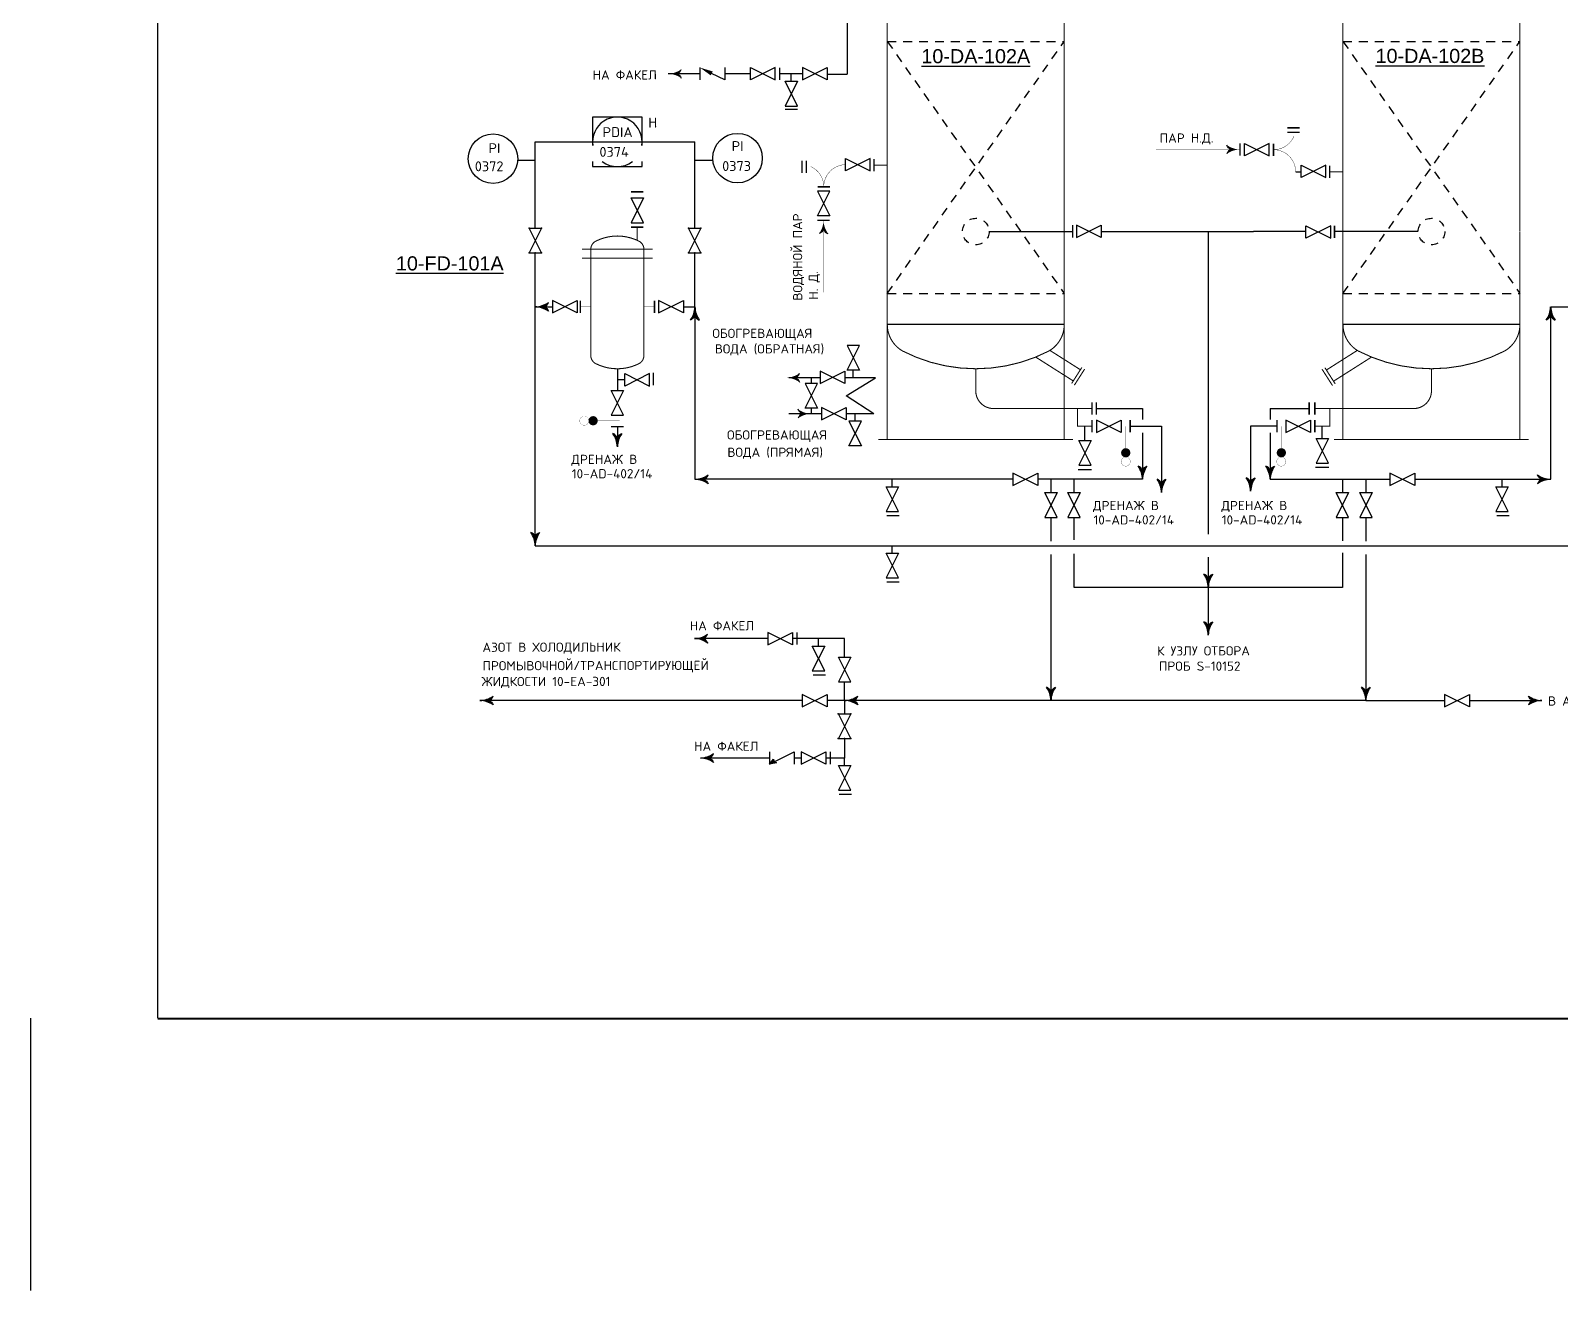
# Model space of a CAD drawing. Extents: x 273 to 369.6, y 155.2 to 188.3.
# Drawn here: x 272.95 to 294.56, y 155.17 to 172.97 of the extents above; entities that cross this region are included whole.
import ezdxf
from ezdxf.enums import TextEntityAlignment as Align

# ---------------------------------------------------------------- set-up
doc = ezdxf.new("R2010")
doc.units = 0
for name, pattern in [('DASH', [0.15625, 0.09375, -0.0625]), ('DASHED', [0.1875, 0.125, -0.0625]), ('HIDDEN', [0.125, 0.0625, -0.0625])]:
    doc.linetypes.add(name, pattern=pattern)
doc.layers.get('0').update_dxf_attribs({"linetype": 'CONTINUOUS'})
for name, color, linetype in [('IN-ATTRIBS', 7, 'CONTINUOUS'), ('IN-DIM', 163, 'CONTINUOUS'), ('IN-EQUIPMENT', 7, 'CONTINUOUS'), ('IN-INST-TAP', 7, 'CONTINUOUS'), ('IN-MIN-PROC', 7, 'CONTINUOUS'), ('IN-TEXT', 51, 'CONTINUOUS')]:
    doc.layers.add(name, color=color, linetype=linetype)
doc.styles.add('HELV', font='HELV', dxfattribs={"height": 0.15})
doc.styles.add('S1', font='SIMPLEX.shx')
doc.styles.add('SIMPLEX', font='SIMPLEX')

# ---------------------------------------------------------------- blocks, each defined once
blk = doc.blocks.new('VALVTEXT')
at = {"layer": 'IN-ATTRIBS'}
for p in [(0, 0.0625), (0, 0), (0.25, 0.0625), (0.25, 0), (0, -0.0625), (0.25, -0.0625)]:
    blk.add_point(p, dxfattribs=at)
at = {"layer": 'IN-ATTRIBS', "style": 'S1', "flags": 1}
for tag, p in [('IDNUM', (0.125, 0.5625)), ('DWGNO', (0.125, 0.4375)), ('FILENO', (0.125, 0.3125))]:
    blk.add_attdef(tag, text='', height=0.1, dxfattribs=at).set_placement(p, align=Align.CENTER)
at = {"layer": 'IN-ATTRIBS', "style": 'S1'}
for tag, p in [('MODE', (0.125, 0.078125)), ('SIZE', (0.125, -0.1875))]:
    blk.add_attdef(tag, text='', height=0.1, dxfattribs=at).set_placement(p, align=Align.CENTER)

msp = doc.modelspace()

# ---------------------------------------------------------------- hatches: boundary and pattern name
h = msp.add_hatch()
h.set_pattern_fill('ANSI31', color=2, scale=0.00014, style=0)
h.set_pattern_definition([(45, (336.606451217, 156.519063803), (-1.2374368671e-05, 1.2374368671e-05), [])])
h.paths.add_polyline_path([(283.459, 162.636), (283.492, 162.619), (283.391, 162.601), (283.45, 162.674)])

# ---------------------------------------------------------------- linework, layer by layer
at = {"color": 6}
for p, q in [((274.75, 159.013), (274.75, 184.265)), ((274.75, 159.013), (352.218, 159.013, -0.005)), ((274.75, 159.002), (352.234, 159.002))]:
    msp.add_line(p, q, dxfattribs=at)
at = {"color": 2}
for p, q in [((282.41, 172.443), (282.41, 172.268)), ((283.699, 172.25), (283.699, 172.356)), ((283.79, 171.853), (283.616, 171.853)), ((281.753, 167.957), (281.753, 168.13)), ((284.575, 168.061), (284.575, 168.167)), ((281.349, 168.032), (281.243, 168.032)), ((284.602, 167.447), (284.602, 167.552)), ((287.848, 167.174), (287.848, 167.376)), ((291.201, 167.203), (291.201, 167.376)), ((285.127, 166.52), (285.127, 166.626)), ((287.751, 166.767), (287.939, 166.767)), ((291.104, 166.796), (291.292, 166.796)), ((293.741, 166.52), (293.741, 166.626)), ((285.051, 166.116), (285.225, 166.116)), ((293.666, 166.116), (293.839, 166.116)), ((285.127, 165.583), (285.127, 165.688)), ((285.051, 165.179), (285.225, 165.179)), ((284.085, 164.27), (284.085, 164.376)), ((284.009, 163.866), (284.183, 163.866)), ((283.391, 162.776), (283.391, 162.601)), ((283.391, 162.601), (283.741, 162.776)), ((283.741, 162.776), (283.741, 162.601)), ((283.391, 162.601), (283.45, 162.674)), ((283.492, 162.619), (283.391, 162.601)), ((283.45, 162.674), (283.459, 162.636)), ((283.459, 162.636), (283.492, 162.619)), ((284.452, 162.583), (284.452, 162.688)), ((284.377, 162.179), (284.55, 162.179))]:
    msp.add_line(p, q, dxfattribs=at)
at = {"linetype": 'CONTINUOUS'}
msp.add_line((280.893, 171.394), (281.593, 171.394), dxfattribs=at)
at = {"color": 5}
for p, q in [((290.825, 170.97), (290.901, 170.97)), ((283.983, 167.632), (283.983, 167.552)), ((291.816, 163.501), (292.929, 163.501)), ((293.279, 163.501), (294.302, 163.501))]:
    msp.add_line(p, q, dxfattribs=at)
at = {"color": 5, "linetype": 'CONTINUOUS'}
for p, q in [((284.107, 168.061), (283.664, 168.061)), ((283.983, 168.061), (283.983, 167.982)), ((284.108, 168.061), (284.038, 168.061)), ((284.888, 168.061), (284.458, 168.061)), ((284.477, 167.805), (284.888, 168.061)), ((284.866, 167.552), (284.477, 167.805)), ((284.128, 167.552), (283.664, 167.552)), ((284.866, 167.552), (284.476, 167.552))]:
    msp.add_line(p, q, dxfattribs=at)
at = {"color": 2}
for points, const_width in [([(283.535, 172.443), (283.535, 172.268)], 0.021), ([(290.883, 171.591), (290.708, 171.591)], 0.021), ([(290.039, 171.199), (290.039, 171.374)], 0.021), ([(290.512, 171.195), (290.512, 171.37)], 0.021), ([(290.883, 171.528), (290.708, 171.528)], 0.021), ([(283.851, 171.13), (283.851, 170.955)], 0.021), ([(283.913, 171.13), (283.913, 170.955)], 0.021), ([(284.247, 170.759), (284.072, 170.759)], 0.021), ([(281.437, 170.688), (281.612, 170.688)], 0.021), ([(284.243, 170.286), (284.068, 170.286)], 0.021), ([(288.01, 167.713), (288.01, 167.538)], 0.021), ([(291.016, 167.713), (291.016, 167.538)], 0.021), ([(288.424, 167.063), (288.424, 167.376)], 0.005), ([(288.487, 167.463), (288.487, 167.288)], 0.021), ([(290.56, 167.463), (290.56, 167.288)], 0.021), ([(290.622, 167.063), (290.622, 167.376)], 0.005), ([(283.78, 164.463), (283.78, 164.288)], 0.021), ([(284.252, 162.776), (284.252, 162.601)], 0.021)]:
    msp.add_lwpolyline(points, dxfattribs=dict(at, const_width=const_width))
msp.add_lwpolyline([(282.76, 172.443), (282.76, 172.268), (282.575, 172.361)], dxfattribs=at)
for points in [[(283.473, 172.443), (283.123, 172.268), (283.123, 172.443), (283.473, 172.268)], [(283.787, 171.9), (283.612, 172.25), (283.787, 172.25), (283.612, 171.9)], [(283.859, 172.268), (284.209, 172.443), (284.209, 172.268), (283.859, 172.443)], [(290.45, 171.37), (290.1, 171.195), (290.1, 171.37), (290.45, 171.195)], [(284.814, 171.158), (284.464, 170.983), (284.464, 171.158), (284.814, 170.983)], [(291.251, 171.065), (290.901, 170.89), (290.901, 171.065), (291.251, 170.89)], [(281.612, 170.251), (281.437, 170.601), (281.612, 170.601), (281.437, 170.251)], [(284.072, 170.697), (284.247, 170.347), (284.072, 170.347), (284.247, 170.697)], [(280.171, 169.826), (279.996, 170.176), (280.171, 170.176), (279.996, 169.826)], [(282.424, 169.826), (282.249, 170.176), (282.424, 170.176), (282.249, 169.826)], [(287.729, 170.042), (288.079, 170.217), (288.079, 170.042), (287.729, 170.217)], [(291.32, 170.209), (290.97, 170.034), (290.97, 170.209), (291.32, 170.034)], [(280.325, 168.976), (280.675, 169.151), (280.675, 168.976), (280.325, 169.151)], [(281.826, 168.976), (282.176, 169.151), (282.176, 168.976), (281.826, 169.151)], [(284.488, 168.517), (284.663, 168.167), (284.488, 168.167), (284.663, 168.517)], [(284.108, 167.978), (284.458, 168.153), (284.458, 167.978), (284.108, 168.153)], [(281.699, 168.119), (281.349, 167.944), (281.349, 168.119), (281.699, 167.944)], [(283.896, 167.982), (284.071, 167.632), (283.896, 167.632), (284.071, 167.982)], [(284.126, 167.467), (284.476, 167.642), (284.476, 167.467), (284.126, 167.642)], [(284.515, 167.447), (284.69, 167.097), (284.515, 167.097), (284.69, 167.447)], [(288.012, 167.288), (288.362, 167.463), (288.362, 167.288), (288.012, 167.463)], [(290.685, 167.288), (291.035, 167.463), (291.035, 167.288), (290.685, 167.463)], [(287.936, 167.174), (287.761, 166.824), (287.936, 166.824), (287.761, 167.174)], [(291.288, 167.203), (291.113, 166.853), (291.288, 166.853), (291.113, 167.203)], [(286.831, 166.538), (287.181, 166.713), (287.181, 166.538), (286.831, 166.713)], [(292.156, 166.538), (292.506, 166.713), (292.506, 166.538), (292.156, 166.713)], [(285.214, 166.17), (285.039, 166.52), (285.214, 166.52), (285.039, 166.17)], [(287.456, 166.088), (287.281, 166.438), (287.456, 166.438), (287.281, 166.088)], [(287.783, 166.088), (287.608, 166.438), (287.783, 166.438), (287.608, 166.088)], [(291.573, 166.088), (291.398, 166.438), (291.573, 166.438), (291.398, 166.088)], [(291.904, 166.088), (291.729, 166.438), (291.904, 166.438), (291.729, 166.088)], [(293.828, 166.17), (293.653, 166.52), (293.828, 166.52), (293.653, 166.17)], [(285.214, 165.233), (285.039, 165.583), (285.214, 165.583), (285.039, 165.233)], [(283.367, 164.288), (283.717, 164.463), (283.717, 164.288), (283.367, 164.463)], [(284.172, 163.92), (283.997, 164.27), (284.172, 164.27), (283.997, 163.92)], [(284.54, 163.763), (284.365, 164.113), (284.54, 164.113), (284.365, 163.763)], [(283.856, 163.413), (284.206, 163.588), (284.206, 163.413), (283.856, 163.588)], [(292.929, 163.413), (293.279, 163.588), (293.279, 163.413), (292.929, 163.588)], [(284.54, 162.963), (284.365, 163.313), (284.54, 163.313), (284.365, 162.963)], [(283.84, 162.601), (284.19, 162.776), (284.19, 162.601), (283.84, 162.776)], [(284.54, 162.233), (284.365, 162.583), (284.54, 162.583), (284.365, 162.233)]]:
    msp.add_lwpolyline(points, close=True, dxfattribs=at)
for points in [[(281.593, 171.34), (281.593, 171.744), (280.893, 171.744), (280.893, 171.34)], [(280.893, 171.116), (280.893, 171.044), (281.593, 171.044), (281.593, 171.116)]]:
    msp.add_lwpolyline(points)
at = {"color": 5}
for points in [[(289.914, 171.286, -0.206864), (289.852, 171.349, -0.206864)], [(289.914, 171.286, 0.206864), (289.852, 171.224, 0.206864)], [(283.753, 168.061, 0.206864), (283.815, 168.124, 0.206864)], [(283.753, 168.061, -0.206864), (283.815, 167.999, -0.206864)], [(283.858, 167.552, -0.206864), (283.796, 167.615, -0.206864)], [(283.858, 167.552, 0.206864), (283.796, 167.49, 0.206864)]]:
    msp.add_lwpolyline(points, format="xyb", dxfattribs=at)
at = {"color": 6}
for points, const_width in [([(281.437, 170.188), (281.612, 170.188)], 0.021), ([(281.525, 170.001), (281.525, 170.188)], 0.015)]:
    msp.add_lwpolyline(points, dxfattribs=dict(at, const_width=const_width))
for points in [[(294.427, 169.063, 0.150368), (294.49, 168.876, 0.150368)], [(294.427, 168.938, -0.206864), (294.365, 168.876, -0.206864)], [(294.427, 168.938, 0.206864), (294.49, 168.876, 0.206864)]]:
    msp.add_lwpolyline(points, format="xyb")
at = {"color": 2}
for points, const_width in [([(288.457, 167.001, -1), (288.392, 167.001, -1)], 0.065), ([(290.655, 167.001, -1), (290.59, 167.001, -1)], 0.065), ([(288.488, 166.876, -1), (288.36, 166.876, -1)], 0.0025), ([(290.686, 166.876, -1), (290.558, 166.876, -1)], 0.0025)]:
    msp.add_lwpolyline(points, format="xyb", close=True, dxfattribs=dict(at, const_width=const_width))
at = {"color": 3}
for points in [[(290.465, 166.751, 0.206864), (290.402, 166.813, 0.206864)], [(290.465, 166.751, -0.206864), (290.527, 166.813, -0.206864)]]:
    msp.add_lwpolyline(points, format="xyb", dxfattribs=at)
for centre in [(279.487, 171.156), (282.941, 171.164)]:
    msp.add_circle(centre, 0.35)
for centre, radius, start, end in [((282.669, 171.96), 0.35, 90, 90), ((281.243, 171.394), 0.35, 351.1529, 188.8471), ((281.243, 171.394), 0.35, 232.6037, 307.3963), ((294.091, 169.071), 0.336, 324.4623, 358.6678)]:
    msp.add_arc(centre, radius, start, end)
at = {"color": 2}
msp.add_solid([(282.591, 172.388), (282.41, 172.443), (282.56, 172.334)], dxfattribs=at)
at = {"color": 5}
for points in [[(289.886, 171.327), (289.86, 171.332), (289.852, 171.349)], [(289.886, 171.245), (289.86, 171.24), (289.852, 171.224)], [(289.999, 171.289), (289.898, 171.294), (289.96, 171.297), (289.883, 171.305)], [(289.999, 171.283), (289.898, 171.278), (289.96, 171.275), (289.883, 171.267)], [(283.782, 168.102), (283.807, 168.107), (283.815, 168.124)], [(283.628, 168.061), (283.753, 168.061), (283.668, 168.064), (283.769, 168.069)], [(283.628, 168.061), (283.753, 168.061), (283.668, 168.058), (283.769, 168.053)], [(283.668, 168.064), (283.769, 168.069), (283.707, 168.072), (283.784, 168.08)], [(283.668, 168.058), (283.769, 168.053), (283.707, 168.05), (283.784, 168.042)], [(283.707, 168.072), (283.784, 168.08), (283.745, 168.085), (283.797, 168.093)], [(283.707, 168.05), (283.784, 168.042), (283.745, 168.037), (283.797, 168.03)], [(283.745, 168.085), (283.797, 168.093), (283.782, 168.102), (283.807, 168.107)], [(283.745, 168.037), (283.797, 168.03), (283.782, 168.02), (283.807, 168.015)], [(283.782, 168.02), (283.807, 168.015), (283.815, 167.999)], [(283.83, 167.594), (283.804, 167.599), (283.796, 167.615)], [(283.83, 167.511), (283.804, 167.506), (283.796, 167.49)], [(283.866, 167.577), (283.814, 167.584), (283.83, 167.594), (283.804, 167.599)], [(283.866, 167.528), (283.814, 167.521), (283.83, 167.511), (283.804, 167.506)], [(283.904, 167.564), (283.827, 167.571), (283.866, 167.577), (283.814, 167.584)], [(283.904, 167.541), (283.827, 167.534), (283.866, 167.528), (283.814, 167.521)], [(283.943, 167.556), (283.842, 167.561), (283.904, 167.564), (283.827, 167.571)], [(283.943, 167.549), (283.842, 167.544), (283.904, 167.541), (283.827, 167.534)], [(283.983, 167.552), (283.858, 167.552), (283.943, 167.556), (283.842, 167.561)], [(283.983, 167.552), (283.858, 167.552), (283.943, 167.549), (283.842, 167.544)], [(282.485, 164.417), (282.511, 164.422), (282.519, 164.438)]]:
    msp.add_solid(points, dxfattribs=at)
for points in [[(290.039, 171.286), (289.914, 171.286), (289.999, 171.289), (289.898, 171.294)], [(290.039, 171.286), (289.914, 171.286), (289.999, 171.283), (289.898, 171.278)], [(294.424, 169.023), (294.419, 168.922), (294.416, 168.984), (294.408, 168.907)], [(294.427, 169.063), (294.427, 168.938), (294.424, 169.023), (294.419, 168.922)], [(294.427, 169.063), (294.427, 168.938), (294.43, 169.023), (294.435, 168.922)], [(294.43, 169.023), (294.435, 168.922), (294.438, 168.984), (294.446, 168.907)], [(294.386, 168.91), (294.381, 168.884), (294.365, 168.876)], [(294.403, 168.946), (294.396, 168.894), (294.386, 168.91), (294.381, 168.884)], [(294.416, 168.984), (294.408, 168.907), (294.403, 168.946), (294.396, 168.894)], [(294.438, 168.984), (294.446, 168.907), (294.451, 168.946), (294.458, 168.894)], [(294.451, 168.946), (294.458, 168.894), (294.468, 168.91), (294.473, 168.884)], [(294.468, 168.91), (294.473, 168.884), (294.49, 168.876)]]:
    msp.add_solid(points)
at = {"color": 3}
for points in [[(290.423, 166.779), (290.418, 166.805), (290.402, 166.813)], [(290.44, 166.743), (290.433, 166.795), (290.423, 166.779), (290.418, 166.805)], [(290.489, 166.743), (290.496, 166.795), (290.506, 166.779), (290.511, 166.805)], [(290.506, 166.779), (290.511, 166.805), (290.527, 166.813)]]:
    msp.add_solid(points, dxfattribs=at)
at = {"layer": 'IN-DIM', "color": 7, "linetype": 'CONTINUOUS'}
for p, q in [((287.694, 166.26), (287.694, 166.266)), ((291.487, 166.266), (291.487, 166.26))]:
    msp.add_line(p, q, dxfattribs=at)
at = {"layer": 'IN-EQUIPMENT', "color": 7, "linetype": 'DASHED'}
for p, q in [((285.056, 172.813), (287.556, 172.813)), ((285.056, 169.251), (287.556, 172.813)), ((285.056, 172.813), (287.556, 169.251)), ((291.493, 172.813), (293.993, 172.813)), ((291.493, 172.813), (293.993, 169.251)), ((291.493, 169.251), (293.993, 172.813)), ((285.056, 169.251), (287.556, 169.251)), ((291.493, 169.251), (293.993, 169.251))]:
    msp.add_line(p, q, dxfattribs=at)
at = {"layer": 'IN-EQUIPMENT', "color": 6}
for p, q in [((286.493, 170.126), (287.675, 170.126)), ((291.493, 170.126), (291.374, 170.126)), ((287.556, 168.813), (285.056, 168.813)), ((293.993, 168.813), (291.493, 168.813))]:
    msp.add_line(p, q, dxfattribs=at)
at = {"layer": 'IN-EQUIPMENT', "color": 7}
for p, q in [((286.493, 170.126), (287.675, 170.126)), ((292.556, 170.126), (291.495, 170.126))]:
    msp.add_line(p, q, dxfattribs=at)
at = {"layer": 'IN-EQUIPMENT', "color": 2}
for p, q in [((281.331, 167.53), (281.156, 167.88)), ((281.331, 167.88), (281.156, 167.53)), ((281.156, 167.88), (281.331, 167.88)), ((281.156, 167.53), (281.331, 167.53)), ((281.156, 167.374), (281.331, 167.374))]:
    msp.add_line(p, q, dxfattribs=at)
at = {"layer": 'IN-EQUIPMENT', "color": 6, "const_width": 0.015}
for points in [[(285.056, 173.313), (285.056, 168.813, 0.290573)], [(287.556, 168.813), (287.556, 173.313, 0.295132)], [(291.493, 173.313), (291.493, 168.813, 0.290573)], [(281.618, 169.876, 0.267949), (281.554, 169.988, 0.242718), (280.933, 169.988, 0.267949), (280.868, 169.876)], [(280.868, 169.876), (280.868, 168.376, 0.267949)], [(285.056, 168.813, 0.267949), (285.272, 168.439, 0.242718), (287.34, 168.439, 0.267949), (287.556, 168.813)], [(291.493, 168.813, 0.267949), (291.709, 168.439, 0.242718), (293.777, 168.439, 0.267949), (293.993, 168.813)], [(280.868, 168.376, 0.267949), (280.933, 168.263, 0.242718), (281.554, 168.263, 0.267949), (281.618, 168.376)], [(286.306, 168.188), (286.306, 167.876, 0.414214), (286.556, 167.626), (287.556, 167.626)], [(292.743, 168.188), (292.743, 167.876, -0.414214), (292.493, 167.626), (291.493, 167.626)]]:
    msp.add_lwpolyline(points, format="xyb", dxfattribs=at)
at = {"layer": 'IN-EQUIPMENT', "color": 6}
for points, const_width in [([(293.993, 170.127), (293.993, 173.313)], 0.015), ([(284.868, 170.976), (284.868, 171.151)], 0.021), ([(285.056, 171.063), (284.868, 171.063)], 0.015), ([(291.306, 170.882), (291.306, 171.057)], 0.021), ([(291.493, 170.969), (291.306, 170.969)], 0.015), ([(287.675, 170.217), (287.675, 170.042)], 0.021), ([(291.374, 170.034), (291.374, 170.209)], 0.021), ([(293.993, 168.813), (293.993, 170.119)], 0.015), ([(280.743, 169.876), (281.743, 169.876)], 0.015), ([(281.618, 168.376), (281.618, 169.876)], 0.015), ([(280.743, 169.751), (281.743, 169.751)], 0.015), ([(280.721, 169.151), (280.721, 168.976)], 0.021), ([(280.721, 169.063), (280.868, 169.063)], 0.005), ([(281.618, 169.063), (281.768, 169.063)], 0.005), ([(281.768, 168.977), (281.768, 169.152)], 0.021), ([(285.056, 168.813), (285.056, 167.188)], 0.015), ([(287.556, 168.813), (287.556, 167.188)], 0.015), ([(291.493, 168.813), (291.493, 167.188)], 0.015), ([(293.993, 168.813), (293.993, 167.188)], 0.015), ([(287.551, 168.322), (287.556, 168.319)], 0.015), ([(287.556, 168.319), (287.784, 168.174)], 0.015), ([(287.805, 168.207), (287.66, 167.979)], 0.015), ([(287.845, 168.185), (287.698, 167.955)], 0.015), ([(291.198, 168.181), (291.345, 167.951)], 0.015), ([(291.238, 168.203), (291.383, 167.975)], 0.015), ([(291.493, 168.319), (291.259, 168.17)], 0.015), ([(291.498, 168.322), (291.493, 168.319)], 0.015), ([(287.556, 168.097), (287.683, 168.016)], 0.015), ([(291.493, 168.097), (291.36, 168.012)], 0.015), ([(287.947, 167.713), (287.947, 167.538)], 0.021), ([(291.096, 167.713), (291.096, 167.538)], 0.021), ([(287.556, 167.626), (287.947, 167.626)], 0.015), ([(287.743, 167.626), (287.743, 167.376), (287.949, 167.376)], 0.015), ([(291.493, 167.626), (291.096, 167.626)], 0.015), ([(291.306, 167.626), (291.306, 167.376), (291.096, 167.376)], 0.015), ([(287.949, 167.463), (287.949, 167.288)], 0.021), ([(291.096, 167.463), (291.096, 167.288)], 0.021), ([(284.931, 167.188), (287.681, 167.188)], 0.015), ([(291.368, 167.188), (294.118, 167.188)], 0.015)]:
    msp.add_lwpolyline(points, dxfattribs=dict(at, const_width=const_width))
at = {"layer": 'IN-EQUIPMENT', "color": 6, "linetype": 'HIDDEN', "const_width": 0.015}
for points in [[(287.153, 168.353), (287.557, 168.096)], [(287.354, 168.447), (287.551, 168.322)], [(291.896, 168.353), (291.492, 168.096)], [(291.695, 168.447), (291.498, 168.322)]]:
    msp.add_lwpolyline(points, dxfattribs=at)
at = {"layer": 'IN-EQUIPMENT', "color": 2}
for points, const_width in [([(280.776, 167.517, 1), (280.776, 167.39, 1)], 0.0025), ([(280.901, 167.486, 1), (280.901, 167.421, 1)], 0.065)]:
    msp.add_lwpolyline(points, format="xyb", close=True, dxfattribs=dict(at, const_width=const_width))
at = {"layer": 'IN-EQUIPMENT', "color": 2, "const_width": 0.005}
msp.add_lwpolyline([(280.964, 167.453), (281.276, 167.453)], dxfattribs=at)
at = {"layer": 'IN-EQUIPMENT', "color": 7, "linetype": 'HIDDEN'}
for centre in [(286.306, 170.126), (292.743, 170.126)]:
    msp.add_circle(centre, 0.188, dxfattribs=at)
at = {"layer": 'IN-INST-TAP', "color": 7}
for p, q in [((279.833, 171.133), (280.083, 171.133)), ((282.337, 171.133), (282.587, 171.133))]:
    msp.add_line(p, q, dxfattribs=at)
at = {"layer": 'IN-MIN-PROC', "color": 5}
for p, q in [((284.49, 173.938), (284.49, 172.352)), ((282.41, 172.356), (281.96, 172.356)), ((282.923, 172.356), (282.76, 172.356)), ((283.123, 172.356), (282.923, 172.356)), ((283.744, 172.356), (283.535, 172.356)), ((283.859, 172.356), (283.745, 172.356)), ((284.222, 172.352), (284.49, 172.352)), ((288.079, 170.126), (290.228, 170.126)), ((289.59, 170.126), (289.59, 165.849)), ((290.97, 170.126), (290.228, 170.126)), ((281.243, 168.188), (281.243, 167.88)), ((281.243, 167.374), (281.243, 167.085)), ((288.487, 167.376), (288.929, 167.376)), ((288.929, 167.376), (288.929, 166.459)), ((290.56, 167.376), (290.189, 167.376)), ((290.189, 167.376), (290.189, 166.459)), ((287.368, 166.626), (287.368, 166.438)), ((287.694, 166.438), (287.694, 166.617)), ((291.487, 166.624), (291.487, 166.438)), ((291.816, 166.626), (291.816, 166.438)), ((287.368, 166.088), (287.368, 165.751)), ((287.694, 165.773), (287.694, 166.088)), ((291.487, 166.088), (291.487, 165.759)), ((291.816, 166.088), (291.816, 165.751)), ((287.368, 165.563), (287.368, 163.501)), ((287.694, 165.098), (287.694, 165.575)), ((291.487, 165.589), (291.487, 165.098)), ((291.816, 165.563), (291.816, 163.501)), ((289.59, 165.527), (289.59, 164.551)), ((291.487, 165.098), (287.694, 165.098)), ((283.367, 164.376), (282.332, 164.376)), ((284.452, 164.376), (283.717, 164.376)), ((284.452, 164.113), (284.452, 164.376)), ((284.452, 163.501), (284.452, 163.763)), ((283.856, 163.501), (279.303, 163.501)), ((283.856, 163.501), (283.118, 163.501)), ((283.856, 163.501), (283.577, 163.501)), ((291.816, 163.501), (284.206, 163.501)), ((284.452, 163.501), (284.206, 163.501)), ((284.452, 163.501), (284.452, 163.313)), ((284.452, 162.963), (284.452, 162.688)), ((283.391, 162.688), (282.416, 162.688)), ((283.84, 162.688), (283.741, 162.688)), ((284.452, 162.688), (284.19, 162.688))]:
    msp.add_line(p, q, dxfattribs=at)
at = {"layer": 'IN-MIN-PROC', "color": 7}
for p, q in [((280.083, 171.396), (280.893, 171.396)), ((280.083, 170.176), (280.083, 171.396)), ((281.593, 171.396), (282.337, 171.396)), ((282.337, 170.176), (282.337, 171.396)), ((280.083, 169.063), (280.083, 169.826)), ((282.337, 169.063), (282.337, 169.826))]:
    msp.add_line(p, q, dxfattribs=at)
at = {"layer": 'IN-MIN-PROC', "color": 3}
for p, q in [((280.083, 165.813), (280.083, 169.063)), ((280.083, 169.063), (280.325, 169.063)), ((282.176, 169.063), (282.339, 169.063)), ((294.427, 169.063), (296.805, 169.063)), ((282.339, 168.938), (282.339, 166.626)), ((294.427, 166.626), (294.427, 168.938)), ((288.01, 167.626), (288.662, 167.626)), ((288.662, 167.626), (288.662, 167.469)), ((290.465, 167.626), (291.016, 167.626)), ((290.465, 167.626), (290.465, 167.469)), ((288.662, 167.282), (288.662, 166.751)), ((290.465, 167.282), (290.465, 166.751)), ((286.831, 166.626), (282.464, 166.626)), ((288.662, 166.626), (287.181, 166.626)), ((290.465, 166.626), (291.816, 166.626)), ((291.816, 166.626), (292.156, 166.626)), ((292.506, 166.626), (294.427, 166.626)), ((280.083, 165.688), (298.251, 165.688))]:
    msp.add_line(p, q, dxfattribs=at)
at = {"layer": 'IN-MIN-PROC', "color": 7, "linetype": 'CONTINUOUS'}
msp.add_line((272.955, 159.015), (272.955, 155.167), dxfattribs=at)
at = {"layer": 'IN-MIN-PROC', "color": 5}
for points in [[(282.085, 172.356, 0.206864), (282.147, 172.418, 0.206864)], [(282.085, 172.356, -0.206864), (282.147, 172.293, -0.206864)], [(284.156, 170.161, -0.206864), (284.093, 170.099, -0.206864)], [(284.156, 170.161, 0.206864), (284.218, 170.099, 0.206864)], [(281.243, 167.21, 0.206864), (281.181, 167.272, 0.206864)], [(281.243, 167.085, 0.150368), (281.181, 167.272, 0.150368)], [(281.243, 167.21, -0.206864), (281.306, 167.272, -0.206864)], [(288.93, 166.439, 0.150368), (288.868, 166.627, 0.150368)], [(288.93, 166.564, 0.206864), (288.868, 166.627, 0.206864)], [(288.93, 166.564, -0.206864), (288.993, 166.627, -0.206864)], [(290.189, 166.584, 0.206864), (290.127, 166.647, 0.206864)], [(290.189, 166.459, 0.150368), (290.127, 166.647, 0.150368)], [(290.189, 166.584, -0.206864), (290.252, 166.647, -0.206864)], [(289.59, 165.223, 0.206864), (289.528, 165.286, 0.206864)], [(289.59, 165.098, 0.150368), (289.528, 165.286, 0.150368)], [(289.59, 165.223, -0.206864), (289.653, 165.286, -0.206864)], [(289.59, 164.426, 0.150368), (289.528, 164.614, 0.150368)], [(289.59, 164.551, 0.206864), (289.528, 164.614, 0.206864)], [(289.59, 164.551, -0.206864), (289.653, 164.614, -0.206864)], [(282.332, 164.376, 0.150368), (282.519, 164.438, 0.150368)], [(282.457, 164.376, 0.206864), (282.519, 164.438, 0.206864)], [(282.457, 164.376, -0.206864), (282.519, 164.313, -0.206864)], [(287.368, 163.626, 0.206864), (287.306, 163.688, 0.206864)], [(287.368, 163.501, 0.150368), (287.306, 163.688, 0.150368)], [(287.368, 163.626, -0.206864), (287.431, 163.688, -0.206864)], [(291.816, 163.626, 0.206864), (291.754, 163.688, 0.206864)], [(291.816, 163.501, 0.150368), (291.754, 163.688, 0.150368)], [(291.816, 163.626, -0.206864), (291.879, 163.688, -0.206864)], [(279.303, 163.501, 0.150368), (279.491, 163.563)], [(279.428, 163.501, 0.206864), (279.491, 163.563)], [(279.428, 163.501, -0.206864), (279.491, 163.438)], [(284.452, 163.501, 0.150368), (284.64, 163.563, 0.150368)], [(284.577, 163.501, 0.206864), (284.64, 163.563, 0.206864)], [(284.577, 163.501, -0.206864), (284.64, 163.438, -0.206864)], [(294.177, 163.501, -0.206864), (294.115, 163.563, -0.206864)], [(294.177, 163.501, 0.206864), (294.115, 163.438, 0.206864)], [(294.302, 163.501, 0.150368), (294.115, 163.438, 0.150368)], [(282.416, 162.688, 0.150368), (282.603, 162.751, 0.150368)], [(282.541, 162.688, 0.206864), (282.603, 162.751, 0.206864)], [(282.541, 162.688, -0.206864), (282.603, 162.626, -0.206864)]]:
    msp.add_lwpolyline(points, format="xyb", dxfattribs=at)
at = {"layer": 'IN-MIN-PROC', "color": 5, "linetype": 'DASH', "const_width": 0.005}
for points in [[(290.799, 171.47, -0.298217), (290.512, 171.283, -0.414214)], [(283.972, 171.046, -0.298217), (284.159, 170.759, -0.414214)]]:
    msp.add_lwpolyline(points, format="xyb", dxfattribs=at)
at = {"layer": 'IN-MIN-PROC', "color": 5, "const_width": 0.005}
for points in [[(290.039, 171.286), (288.852, 171.286)], [(284.156, 170.286), (284.156, 169.269)]]:
    msp.add_lwpolyline(points, dxfattribs=at)
for points in [[(290.512, 171.283, -0.414214), (290.825, 170.97, -0.414214)], [(284.159, 170.759, -0.414214), (284.472, 171.072, -0.414214)]]:
    msp.add_lwpolyline(points, format="xyb", dxfattribs=at)
at = {"layer": 'IN-MIN-PROC', "color": 3}
for points in [[(280.083, 169.063, 0.150368), (280.271, 169.126, 0.150368)], [(280.208, 169.063, 0.206864), (280.271, 169.126, 0.206864)], [(280.208, 169.063, -0.206864), (280.271, 169.001, -0.206864)], [(282.339, 169.063, 0.150368), (282.401, 168.876, 0.150368)], [(282.339, 168.938, -0.206864), (282.276, 168.876, -0.206864)], [(282.339, 168.938, 0.206864), (282.401, 168.876, 0.206864)], [(282.339, 166.626, 0.150368), (282.526, 166.688, 0.150368)], [(282.464, 166.626, 0.206864), (282.526, 166.688, 0.206864)], [(282.464, 166.626, -0.206864), (282.526, 166.563, -0.206864)], [(288.662, 166.626, 0.150368), (288.6, 166.813, 0.150368)], [(288.662, 166.751, 0.206864), (288.6, 166.813, 0.206864)], [(288.662, 166.751, -0.206864), (288.725, 166.813, -0.206864)], [(290.465, 166.626, 0.150368), (290.402, 166.813, 0.150368)], [(294.302, 166.626, -0.206864), (294.24, 166.688, -0.206864)], [(294.302, 166.626, 0.206864), (294.24, 166.563, 0.206864)], [(294.427, 166.626, 0.150368), (294.24, 166.563, 0.150368)], [(280.083, 165.688, 0.150368), (280.021, 165.876, 0.150368)], [(280.083, 165.813, 0.206864), (280.021, 165.876, 0.206864)], [(280.083, 165.813, -0.206864), (280.146, 165.876, -0.206864)]]:
    msp.add_lwpolyline(points, format="xyb", dxfattribs=at)
for centre, start, end in [((280.075, 168.727), 54.4623, 88.6678), ((282.003, 169.071), 324.4623, 358.6678), ((282.331, 166.29), 54.4623, 88.6678), ((288.998, 166.618), 144.4623, 178.6678), ((290.8, 166.618), 144.4623, 178.6678), ((294.435, 166.962), 234.4623, 268.6678), ((280.419, 165.68), 144.4623, 178.6678)]:
    msp.add_arc(centre, 0.336, start, end, dxfattribs=at)
at = {"layer": 'IN-MIN-PROC', "color": 5}
for centre, start, end in [((281.579, 167.077), 144.4623, 178.6678), ((289.266, 166.432), 144.4623, 178.6678), ((290.525, 166.452), 144.4623, 178.6678), ((289.926, 165.091), 144.4623, 178.6678), ((289.926, 164.418), 144.4623, 178.6678), ((282.324, 164.04), 54.4623, 88.6678), ((287.704, 163.493), 144.4623, 178.6678), ((292.152, 163.493), 144.4623, 178.6678), ((279.295, 163.165), 54.4623, 88.6678), ((284.444, 163.165), 54.4623, 88.6678), ((294.31, 163.837), 234.4623, 268.6678), ((282.408, 162.352), 54.4623, 88.6678)]:
    msp.add_arc(centre, 0.336, start, end, dxfattribs=at)
for points in [[(281.96, 172.356), (282.085, 172.356), (282, 172.359), (282.101, 172.364)], [(281.96, 172.356), (282.085, 172.356), (282, 172.352), (282.101, 172.348)], [(282, 172.359), (282.101, 172.364), (282.039, 172.367), (282.116, 172.374)], [(282, 172.352), (282.101, 172.348), (282.039, 172.344), (282.116, 172.337)], [(282.039, 172.367), (282.116, 172.374), (282.077, 172.38), (282.129, 172.387)], [(282.039, 172.344), (282.116, 172.337), (282.077, 172.332), (282.129, 172.324)], [(282.077, 172.38), (282.129, 172.387), (282.113, 172.397), (282.139, 172.402)], [(282.077, 172.332), (282.129, 172.324), (282.113, 172.315), (282.139, 172.31)], [(282.113, 172.397), (282.139, 172.402), (282.147, 172.418)], [(282.113, 172.315), (282.139, 172.31), (282.147, 172.293)], [(289.922, 171.31), (289.87, 171.318), (289.886, 171.327), (289.86, 171.332)], [(289.922, 171.262), (289.87, 171.255), (289.886, 171.245), (289.86, 171.24)], [(289.96, 171.297), (289.883, 171.305), (289.922, 171.31), (289.87, 171.318)], [(289.96, 171.275), (289.883, 171.267), (289.922, 171.262), (289.87, 171.255)], [(284.156, 170.286), (284.156, 170.161), (284.153, 170.246), (284.148, 170.145)], [(284.156, 170.286), (284.156, 170.161), (284.159, 170.246), (284.164, 170.145)], [(284.115, 170.133), (284.11, 170.107), (284.093, 170.099)], [(284.132, 170.169), (284.124, 170.117), (284.115, 170.133), (284.11, 170.107)], [(284.144, 170.207), (284.137, 170.13), (284.132, 170.169), (284.124, 170.117)], [(284.153, 170.246), (284.148, 170.145), (284.144, 170.207), (284.137, 170.13)], [(284.159, 170.246), (284.164, 170.145), (284.167, 170.207), (284.174, 170.13)], [(284.167, 170.207), (284.174, 170.13), (284.18, 170.169), (284.187, 170.117)], [(284.18, 170.169), (284.187, 170.117), (284.197, 170.133), (284.202, 170.107)], [(284.197, 170.133), (284.202, 170.107), (284.218, 170.099)], [(281.202, 167.238), (281.197, 167.264), (281.181, 167.272)], [(281.219, 167.202), (281.212, 167.253), (281.202, 167.238), (281.197, 167.264)], [(281.267, 167.202), (281.275, 167.253), (281.285, 167.238), (281.29, 167.264)], [(281.285, 167.238), (281.29, 167.264), (281.306, 167.272)], [(281.232, 167.164), (281.225, 167.241), (281.219, 167.202), (281.212, 167.253)], [(281.24, 167.125), (281.235, 167.226), (281.232, 167.164), (281.225, 167.241)], [(281.243, 167.085), (281.243, 167.21), (281.24, 167.125), (281.235, 167.226)], [(281.243, 167.085), (281.243, 167.21), (281.247, 167.125), (281.251, 167.226)], [(281.247, 167.125), (281.251, 167.226), (281.255, 167.164), (281.262, 167.241)], [(281.255, 167.164), (281.262, 167.241), (281.267, 167.202), (281.275, 167.253)], [(288.889, 166.593), (288.884, 166.619), (288.868, 166.627)], [(288.906, 166.557), (288.899, 166.608), (288.889, 166.593), (288.884, 166.619)], [(288.954, 166.557), (288.962, 166.608), (288.972, 166.593), (288.977, 166.619)], [(288.972, 166.593), (288.977, 166.619), (288.993, 166.627)], [(290.148, 166.613), (290.143, 166.639), (290.127, 166.647)], [(290.165, 166.577), (290.158, 166.628), (290.148, 166.613), (290.143, 166.639)], [(290.178, 166.539), (290.171, 166.615), (290.165, 166.577), (290.158, 166.628)], [(290.186, 166.499), (290.181, 166.601), (290.178, 166.539), (290.171, 166.615)], [(290.193, 166.499), (290.197, 166.601), (290.201, 166.539), (290.208, 166.615)], [(290.201, 166.539), (290.208, 166.615), (290.213, 166.577), (290.221, 166.628)], [(290.213, 166.577), (290.221, 166.628), (290.231, 166.613), (290.236, 166.639)], [(290.231, 166.613), (290.236, 166.639), (290.252, 166.647)], [(288.919, 166.519), (288.912, 166.595), (288.906, 166.557), (288.899, 166.608)], [(288.927, 166.479), (288.922, 166.581), (288.919, 166.519), (288.912, 166.595)], [(288.93, 166.439), (288.93, 166.564), (288.927, 166.479), (288.922, 166.581)], [(288.93, 166.439), (288.93, 166.564), (288.934, 166.479), (288.938, 166.581)], [(288.934, 166.479), (288.938, 166.581), (288.942, 166.519), (288.949, 166.595)], [(288.942, 166.519), (288.949, 166.595), (288.954, 166.557), (288.962, 166.608)], [(290.189, 166.459), (290.189, 166.584), (290.186, 166.499), (290.181, 166.601)], [(290.189, 166.459), (290.189, 166.584), (290.193, 166.499), (290.197, 166.601)], [(289.549, 165.252), (289.544, 165.278), (289.528, 165.286)], [(289.566, 165.216), (289.559, 165.267), (289.549, 165.252), (289.544, 165.278)], [(289.579, 165.178), (289.572, 165.255), (289.566, 165.216), (289.559, 165.267)], [(289.587, 165.138), (289.582, 165.24), (289.579, 165.178), (289.572, 165.255)], [(289.59, 165.098), (289.59, 165.223), (289.587, 165.138), (289.582, 165.24)], [(289.59, 165.098), (289.59, 165.223), (289.594, 165.138), (289.598, 165.24)], [(289.594, 165.138), (289.598, 165.24), (289.602, 165.178), (289.609, 165.255)], [(289.602, 165.178), (289.609, 165.255), (289.614, 165.216), (289.622, 165.267)], [(289.614, 165.216), (289.622, 165.267), (289.631, 165.252), (289.636, 165.278)], [(289.631, 165.252), (289.636, 165.278), (289.653, 165.286)], [(289.549, 164.58), (289.544, 164.606), (289.528, 164.614)], [(289.566, 164.543), (289.559, 164.595), (289.549, 164.58), (289.544, 164.606)], [(289.579, 164.505), (289.572, 164.582), (289.566, 164.543), (289.559, 164.595)], [(289.587, 164.466), (289.582, 164.567), (289.579, 164.505), (289.572, 164.582)], [(289.59, 164.426), (289.59, 164.551), (289.587, 164.466), (289.582, 164.567)], [(289.59, 164.426), (289.59, 164.551), (289.594, 164.466), (289.598, 164.567)], [(289.594, 164.466), (289.598, 164.567), (289.602, 164.505), (289.609, 164.582)], [(289.602, 164.505), (289.609, 164.582), (289.614, 164.543), (289.622, 164.595)], [(289.614, 164.543), (289.622, 164.595), (289.631, 164.58), (289.636, 164.606)], [(289.631, 164.58), (289.636, 164.606), (289.653, 164.614)], [(282.332, 164.376), (282.457, 164.376), (282.372, 164.379), (282.473, 164.384)], [(282.332, 164.376), (282.457, 164.376), (282.372, 164.372), (282.473, 164.368)], [(282.372, 164.379), (282.473, 164.384), (282.411, 164.387), (282.488, 164.394)], [(282.372, 164.372), (282.473, 164.368), (282.411, 164.364), (282.488, 164.357)], [(282.411, 164.387), (282.488, 164.394), (282.449, 164.4), (282.501, 164.407)], [(282.411, 164.364), (282.488, 164.357), (282.449, 164.352), (282.501, 164.344)], [(282.449, 164.4), (282.501, 164.407), (282.485, 164.417), (282.511, 164.422)], [(282.449, 164.352), (282.501, 164.344), (282.485, 164.334), (282.511, 164.329)], [(282.485, 164.334), (282.511, 164.329), (282.519, 164.313)], [(287.327, 163.654), (287.322, 163.68), (287.306, 163.688)], [(287.344, 163.618), (287.337, 163.67), (287.327, 163.654), (287.322, 163.68)], [(287.357, 163.58), (287.35, 163.657), (287.344, 163.618), (287.337, 163.67)], [(287.365, 163.541), (287.36, 163.642), (287.357, 163.58), (287.35, 163.657)], [(287.368, 163.501), (287.368, 163.626), (287.365, 163.541), (287.36, 163.642)], [(287.368, 163.501), (287.368, 163.626), (287.372, 163.541), (287.376, 163.642)], [(287.372, 163.541), (287.376, 163.642), (287.38, 163.58), (287.387, 163.657)], [(287.38, 163.58), (287.387, 163.657), (287.392, 163.618), (287.4, 163.67)], [(287.392, 163.618), (287.4, 163.67), (287.41, 163.654), (287.415, 163.68)], [(287.41, 163.654), (287.415, 163.68), (287.431, 163.688)], [(291.775, 163.654), (291.77, 163.68), (291.754, 163.688)], [(291.792, 163.618), (291.785, 163.67), (291.775, 163.654), (291.77, 163.68)], [(291.805, 163.58), (291.798, 163.657), (291.792, 163.618), (291.785, 163.67)], [(291.813, 163.541), (291.808, 163.642), (291.805, 163.58), (291.798, 163.657)], [(291.816, 163.501), (291.816, 163.626), (291.813, 163.541), (291.808, 163.642)], [(291.816, 163.501), (291.816, 163.626), (291.82, 163.541), (291.824, 163.642)], [(291.82, 163.541), (291.824, 163.642), (291.828, 163.58), (291.835, 163.657)], [(291.828, 163.58), (291.835, 163.657), (291.84, 163.618), (291.848, 163.67)], [(291.84, 163.618), (291.848, 163.67), (291.857, 163.654), (291.862, 163.68)], [(291.857, 163.654), (291.862, 163.68), (291.879, 163.688)], [(279.303, 163.501), (279.428, 163.501), (279.343, 163.504), (279.445, 163.509)], [(279.303, 163.501), (279.428, 163.501), (279.343, 163.497), (279.445, 163.493)], [(279.343, 163.504), (279.445, 163.509), (279.383, 163.512), (279.459, 163.519)], [(279.343, 163.497), (279.445, 163.493), (279.383, 163.489), (279.459, 163.482)], [(279.383, 163.512), (279.459, 163.519), (279.421, 163.525), (279.472, 163.532)], [(279.383, 163.489), (279.459, 163.482), (279.421, 163.477), (279.472, 163.469)], [(279.421, 163.525), (279.472, 163.532), (279.457, 163.542), (279.483, 163.547)], [(279.421, 163.477), (279.472, 163.469), (279.457, 163.459), (279.483, 163.454)], [(279.457, 163.542), (279.483, 163.547), (279.491, 163.563)], [(279.457, 163.459), (279.483, 163.454), (279.491, 163.438)], [(284.452, 163.501), (284.577, 163.501), (284.492, 163.504), (284.593, 163.509)], [(284.452, 163.501), (284.577, 163.501), (284.492, 163.497), (284.593, 163.493)], [(284.492, 163.504), (284.593, 163.509), (284.531, 163.512), (284.608, 163.519)], [(284.492, 163.497), (284.593, 163.493), (284.531, 163.489), (284.608, 163.482)], [(284.531, 163.512), (284.608, 163.519), (284.569, 163.525), (284.621, 163.532)], [(284.531, 163.489), (284.608, 163.482), (284.569, 163.477), (284.621, 163.469)], [(284.569, 163.525), (284.621, 163.532), (284.606, 163.542), (284.632, 163.547)], [(284.569, 163.477), (284.621, 163.469), (284.606, 163.459), (284.632, 163.454)], [(284.606, 163.542), (284.632, 163.547), (284.64, 163.563)], [(284.606, 163.459), (284.632, 163.454), (284.64, 163.438)], [(294.149, 163.542), (294.123, 163.547), (294.115, 163.563)], [(294.149, 163.459), (294.123, 163.454), (294.115, 163.438)], [(294.185, 163.525), (294.133, 163.532), (294.149, 163.542), (294.123, 163.547)], [(294.185, 163.477), (294.133, 163.469), (294.149, 163.459), (294.123, 163.454)], [(294.223, 163.512), (294.146, 163.519), (294.185, 163.525), (294.133, 163.532)], [(294.223, 163.489), (294.146, 163.482), (294.185, 163.477), (294.133, 163.469)], [(294.262, 163.504), (294.161, 163.509), (294.223, 163.512), (294.146, 163.519)], [(294.262, 163.497), (294.161, 163.493), (294.223, 163.489), (294.146, 163.482)], [(294.302, 163.501), (294.177, 163.501), (294.262, 163.504), (294.161, 163.509)], [(294.302, 163.501), (294.177, 163.501), (294.262, 163.497), (294.161, 163.493)], [(282.533, 162.712), (282.585, 162.72), (282.569, 162.729), (282.595, 162.734)], [(282.569, 162.729), (282.595, 162.734), (282.603, 162.751)], [(282.416, 162.688), (282.541, 162.688), (282.456, 162.691), (282.557, 162.696)], [(282.416, 162.688), (282.541, 162.688), (282.456, 162.685), (282.557, 162.68)], [(282.456, 162.691), (282.557, 162.696), (282.495, 162.7), (282.572, 162.707)], [(282.456, 162.685), (282.557, 162.68), (282.495, 162.677), (282.572, 162.67)], [(282.495, 162.7), (282.572, 162.707), (282.533, 162.712), (282.585, 162.72)], [(282.495, 162.677), (282.572, 162.67), (282.533, 162.664), (282.585, 162.657)], [(282.533, 162.664), (282.585, 162.657), (282.569, 162.647), (282.595, 162.642)], [(282.569, 162.647), (282.595, 162.642), (282.603, 162.626)]]:
    msp.add_solid(points, dxfattribs=at)
at = {"layer": 'IN-MIN-PROC', "color": 3}
for points in [[(280.083, 169.063), (280.208, 169.063), (280.123, 169.066), (280.225, 169.071)], [(280.083, 169.063), (280.208, 169.063), (280.123, 169.06), (280.225, 169.055)], [(280.123, 169.066), (280.225, 169.071), (280.163, 169.075), (280.239, 169.082)], [(280.123, 169.06), (280.225, 169.055), (280.163, 169.052), (280.239, 169.045)], [(280.163, 169.075), (280.239, 169.082), (280.201, 169.087), (280.252, 169.095)], [(280.163, 169.052), (280.239, 169.045), (280.201, 169.039), (280.252, 169.032)], [(280.201, 169.087), (280.252, 169.095), (280.237, 169.104), (280.263, 169.109)], [(280.201, 169.039), (280.252, 169.032), (280.237, 169.022), (280.263, 169.017)], [(280.237, 169.104), (280.263, 169.109), (280.271, 169.126)], [(280.237, 169.022), (280.263, 169.017), (280.271, 169.001)], [(282.336, 169.023), (282.331, 168.922), (282.327, 168.984), (282.32, 168.907)], [(282.339, 169.063), (282.339, 168.938), (282.336, 169.023), (282.331, 168.922)], [(282.339, 169.063), (282.339, 168.938), (282.342, 169.023), (282.347, 168.922)], [(282.342, 169.023), (282.347, 168.922), (282.35, 168.984), (282.357, 168.907)], [(282.298, 168.91), (282.293, 168.884), (282.276, 168.876)], [(282.315, 168.946), (282.307, 168.894), (282.298, 168.91), (282.293, 168.884)], [(282.327, 168.984), (282.32, 168.907), (282.315, 168.946), (282.307, 168.894)], [(282.35, 168.984), (282.357, 168.907), (282.363, 168.946), (282.37, 168.894)], [(282.363, 168.946), (282.37, 168.894), (282.38, 168.91), (282.385, 168.884)], [(282.38, 168.91), (282.385, 168.884), (282.401, 168.876)], [(282.339, 166.626), (282.464, 166.626), (282.379, 166.629), (282.48, 166.634)], [(282.339, 166.626), (282.464, 166.626), (282.379, 166.622), (282.48, 166.618)], [(282.379, 166.629), (282.48, 166.634), (282.418, 166.637), (282.495, 166.644)], [(282.379, 166.622), (282.48, 166.618), (282.418, 166.614), (282.495, 166.607)], [(282.418, 166.637), (282.495, 166.644), (282.456, 166.65), (282.508, 166.657)], [(282.418, 166.614), (282.495, 166.607), (282.456, 166.602), (282.508, 166.594)], [(282.456, 166.65), (282.508, 166.657), (282.492, 166.667), (282.518, 166.672)], [(282.492, 166.667), (282.518, 166.672), (282.526, 166.688)], [(288.621, 166.779), (288.616, 166.805), (288.6, 166.813)], [(288.638, 166.743), (288.631, 166.795), (288.621, 166.779), (288.616, 166.805)], [(288.651, 166.705), (288.644, 166.782), (288.638, 166.743), (288.631, 166.795)], [(288.659, 166.666), (288.654, 166.767), (288.651, 166.705), (288.644, 166.782)], [(288.662, 166.626), (288.662, 166.751), (288.659, 166.666), (288.654, 166.767)], [(288.662, 166.626), (288.662, 166.751), (288.666, 166.666), (288.67, 166.767)], [(288.666, 166.666), (288.67, 166.767), (288.674, 166.705), (288.681, 166.782)], [(288.674, 166.705), (288.681, 166.782), (288.686, 166.743), (288.694, 166.795)], [(288.686, 166.743), (288.694, 166.795), (288.703, 166.779), (288.708, 166.805)], [(288.703, 166.779), (288.708, 166.805), (288.725, 166.813)], [(290.453, 166.705), (290.446, 166.782), (290.44, 166.743), (290.433, 166.795)], [(290.461, 166.666), (290.456, 166.767), (290.453, 166.705), (290.446, 166.782)], [(290.465, 166.626), (290.465, 166.751), (290.461, 166.666), (290.456, 166.767)], [(290.465, 166.626), (290.465, 166.751), (290.468, 166.666), (290.473, 166.767)], [(290.468, 166.666), (290.473, 166.767), (290.476, 166.705), (290.483, 166.782)], [(290.476, 166.705), (290.483, 166.782), (290.489, 166.743), (290.496, 166.795)], [(294.273, 166.667), (294.248, 166.672), (294.24, 166.688)], [(294.31, 166.65), (294.258, 166.657), (294.273, 166.667), (294.248, 166.672)], [(294.348, 166.637), (294.271, 166.644), (294.31, 166.65), (294.258, 166.657)], [(294.348, 166.614), (294.271, 166.607), (294.31, 166.602), (294.258, 166.594)], [(294.387, 166.629), (294.286, 166.634), (294.348, 166.637), (294.271, 166.644)], [(294.387, 166.622), (294.286, 166.618), (294.348, 166.614), (294.271, 166.607)], [(294.427, 166.626), (294.302, 166.626), (294.387, 166.629), (294.286, 166.634)], [(294.427, 166.626), (294.302, 166.626), (294.387, 166.622), (294.286, 166.618)], [(282.456, 166.602), (282.508, 166.594), (282.492, 166.584), (282.518, 166.579)], [(282.492, 166.584), (282.518, 166.579), (282.526, 166.563)], [(294.273, 166.584), (294.248, 166.579), (294.24, 166.563)], [(294.31, 166.602), (294.258, 166.594), (294.273, 166.584), (294.248, 166.579)], [(280.042, 165.842), (280.037, 165.868), (280.021, 165.876)], [(280.059, 165.805), (280.052, 165.857), (280.042, 165.842), (280.037, 165.868)], [(280.072, 165.767), (280.065, 165.844), (280.059, 165.805), (280.052, 165.857)], [(280.08, 165.728), (280.075, 165.829), (280.072, 165.767), (280.065, 165.844)], [(280.083, 165.688), (280.083, 165.813), (280.08, 165.728), (280.075, 165.829)], [(280.083, 165.688), (280.083, 165.813), (280.087, 165.728), (280.091, 165.829)], [(280.087, 165.728), (280.091, 165.829), (280.095, 165.767), (280.102, 165.844)], [(280.095, 165.767), (280.102, 165.844), (280.107, 165.805), (280.115, 165.857)], [(280.107, 165.805), (280.115, 165.857), (280.124, 165.842), (280.129, 165.868)], [(280.124, 165.842), (280.129, 165.868), (280.146, 165.876)]]:
    msp.add_solid(points, dxfattribs=at)

# ---------------------------------------------------------------- block references
at = {"layer": 'IN-MIN-PROC', "color": 7, "xscale": 1.4, "yscale": 1.4, "zscale": 1.4, "rotation": 90}
for p in [(280.083, 169.826), (282.337, 169.826), (284.452, 162.963)]:
    msp.add_blockref('VALVTEXT', p, dxfattribs=at)

# ---------------------------------------------------------------- texts
at = {"layer": 'IN-DIM', "color": 1, "linetype": 'DASH', "style": 'SIMPLEX'}
for s, rotation, p in [('НА ФАКЕЛ', 0.1, (280.893, 172.273)), ('ПАР Н.Д.', 0.1, (288.904, 171.382)), ('ВОДЯНОЙ ПАР', 90.1, (283.856, 169.151)), ('Н. Д.', 90.1, (284.078, 169.162)), ('ДРЕНАЖ B', 0.1, (280.593, 166.842)), ('10-AD-402/14', 0.1, (280.6, 166.639)), ('ДРЕНАЖ B', 0.1, (287.962, 166.19)), ('ДРЕНАЖ B', 0.1, (289.775, 166.19)), ('10-AD-402/14', 0.1, (287.969, 165.987)), ('10-AD-402/14', 0.1, (289.781, 165.987)), ('НА ФАКЕЛ', 0.1, (282.266, 164.491)), ('АЗОТ В ХОЛОДИЛЬНИК ', 0.1, (279.338, 164.188)), ('К УЗЛУ ОТБОРА', 0.1, (288.867, 164.136)), ('ПРОМЫВОЧНОЙ/ТРАНСПОРТИРУЮЩЕЙ', 0.1, (279.338, 163.927)), ('ЖИДКОСТИ 10-ЕА-301', 0.1, (279.325, 163.703)), ('В АТМОСФЕРУ', 0.1, (294.39, 163.429)), ('НА ФАКЕЛ', 0.1, (282.327, 162.789))]:
    msp.add_text(s, height=0.13, rotation=rotation, dxfattribs=at).set_placement(p)
at = {"layer": 'IN-DIM', "color": 7, "linetype": 'CONTINUOUS'}
for s, style, p in [('PDIA', 'SIMPLEX', (281.035, 171.461)), ('H', 'SIMPLEX', (281.681, 171.595)), ('PI', 'S1', (279.423, 171.235)), ('PI', 'S1', (282.858, 171.264)), ('0374', 'S1', (280.99, 171.182)), ('0372', 'S1', (279.23, 170.978)), ('0373', 'S1', (282.724, 170.982))]:
    msp.add_text(s, height=0.14, rotation=0.1, dxfattribs=dict(at, style=style)).set_placement(p)
at = {"layer": 'IN-DIM', "color": 1, "linetype": 'DASH', "style": 'SIMPLEX'}
msp.add_text('ПРОБ S-10152', height=0.13, dxfattribs=at).set_placement((288.893, 163.922))
at = {"layer": 'IN-TEXT', "color": 4, "style": 'HELV'}
for s, p in [('%%u10-DA-102A', (286.306, 172.504)), ('%%u10-DA-102В', (292.722, 172.508)), ('%%u10-FD-101A', (278.876, 169.577))]:
    msp.add_text(s, height=0.2, dxfattribs=at).set_placement(p, align=Align.CENTER)
at = {"layer": 'IN-TEXT', "color": 1, "style": 'SIMPLEX'}
for s, p in [('ОБОГРЕВАЮЩАЯ', (282.585, 168.623)), ('ВОДА (ОБРАТНАЯ)', (282.62, 168.404)), ('ОБОГРЕВАЮЩАЯ', (282.793, 167.188)), ('ВОДА (ПРЯМАЯ)', (282.798, 166.943))]:
    msp.add_text(s, height=0.13, dxfattribs=at).set_placement(p)

doc.saveas('drawing.dxf')
